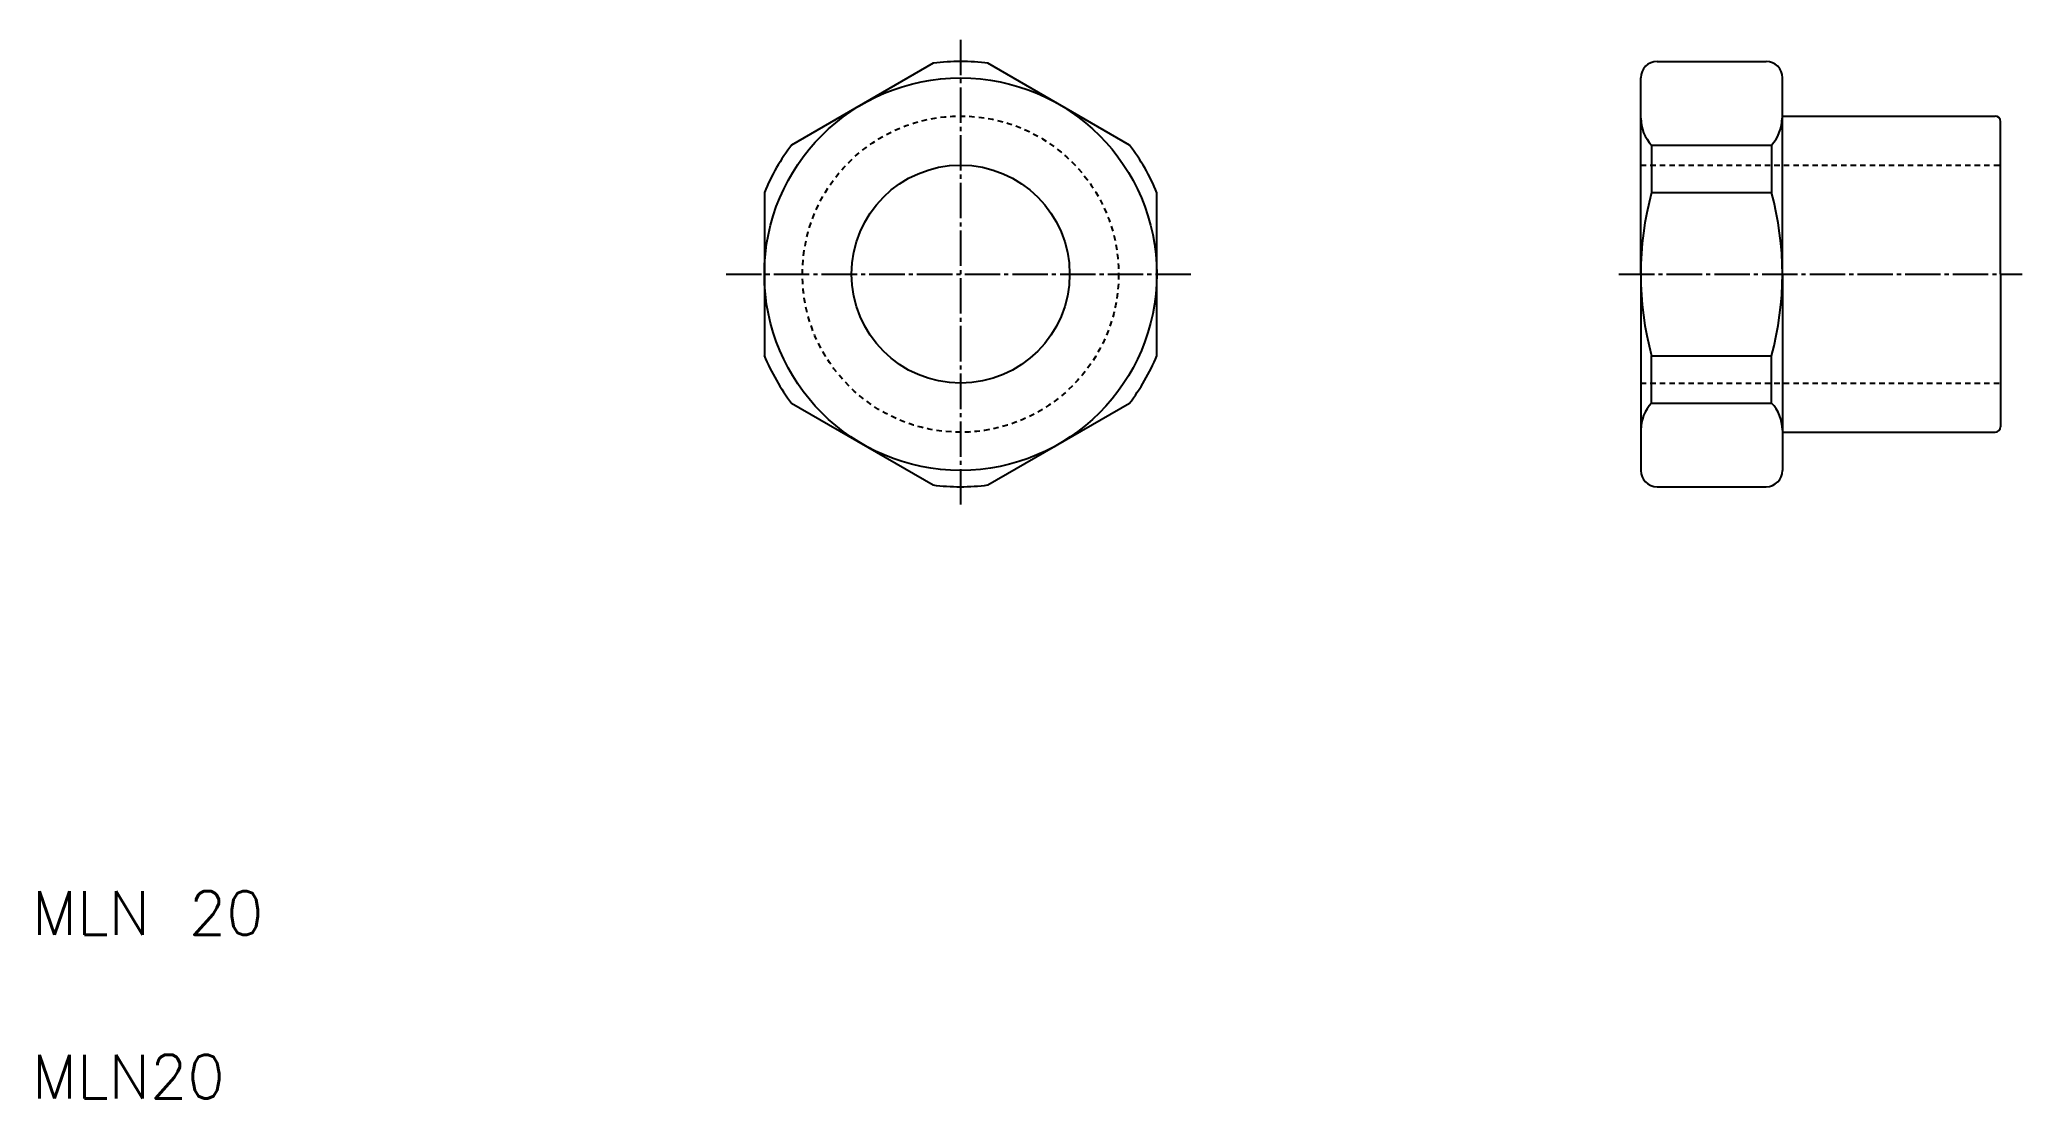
# Model space of a CAD drawing. Extents: x 11 to 193, y 10 to 107.
import ezdxf

# ---------------------------------------------------------------- set-up
doc = ezdxf.new("R2010")
doc.units = 0
doc.header["$LTSCALE"] = 0.25
doc.linetypes.add('CENTER', pattern=[17.5, 13, -1.5, 1.5, -1.5])
doc.linetypes.add('DASHED', pattern=[3.5, 2, -1.5])
doc.layers.get('0').update_dxf_attribs({"linetype": 'CONTINUOUS'})
doc.layers.add('CENTER', color=1, linetype='CENTER')
doc.styles.get("Standard").update_dxf_attribs({"font": 'txt', "bigfont": 'BIGFONT'})

msp = doc.modelspace()

# ---------------------------------------------------------------- linework, layer by layer
for p, q in [((92.65, 104.93), (79.66, 97.43)), ((110.65, 97.43), (97.66, 104.93)), ((159.05, 105.09), (169.05, 105.09)), ((157.55, 85.59), (157.55, 103.59)), ((170.55, 85.59), (170.55, 103.59)), ((170.55, 100.09), (190.05, 100.09)), ((190.55, 85.59), (190.55, 99.59)), ((158.54, 97.42), (158.54, 93.08)), ((169.55, 97.42), (169.55, 93.08)), ((77.16, 93.09), (77.16, 78.09)), ((113.16, 78.09), (113.16, 93.09)), ((157.55, 85.59), (157.55, 67.59)), ((170.55, 85.59), (170.55, 67.59)), ((190.55, 85.59), (190.55, 71.59)), ((158.54, 73.77), (158.54, 78.11)), ((169.55, 73.77), (169.55, 78.11)), ((79.66, 73.76), (92.65, 66.26)), ((97.66, 66.26), (110.65, 73.76)), ((170.55, 71.09), (190.05, 71.09)), ((159.05, 66.09), (169.05, 66.09)), ((161.55, 66.09), (161.55, 66.09)), ((164.05, 66.09), (164.05, 66.09))]:
    msp.add_line(p, q)
at = {"color": 7, "linetype": 'CONTINUOUS'}
for p, q in [((158.54, 97.42), (169.55, 97.42)), ((158.54, 93.08), (169.55, 93.08)), ((158.54, 78.11), (169.55, 78.11)), ((158.54, 73.77), (169.55, 73.77))]:
    msp.add_line(p, q, dxfattribs=at)
at = {"color": 3, "linetype": 'DASHED'}
for p, q in [((157.55, 95.59), (190.55, 95.59)), ((157.55, 75.59), (190.55, 75.59))]:
    msp.add_line(p, q, dxfattribs=at)
for radius in [18, 10]:
    msp.add_circle((95.16, 85.59), radius)
msp.add_circle((95.16, 85.59), 14.5, dxfattribs=at)
for centre, radius, start, end in [((95.16, 85.59), 19.5, 82.5179, 97.3801), ((159.05, 103.59), 1.5, 90, 180), ((169.05, 103.59), 1.5, 0, 90), ((190.05, 99.59), 0.5, 0, 90), ((95.16, 85.59), 19.5, 142.5179, 157.3801), ((95.16, 85.59), 19.5, 22.5179, 37.3801), ((95.16, 85.59), 19.5, 202.5179, 217.3801), ((95.16, 85.59), 19.5, 322.5179, 337.3801), ((190.05, 71.59), 0.5, 270, 0), ((159.05, 67.59), 1.5, 180, 270), ((169.05, 67.59), 1.5, 270, 0), ((95.16, 85.59), 19.5, 262.5179, 277.3801)]:
    msp.add_arc(centre, radius, start, end)
at = {"color": 7, "linetype": 'CONTINUOUS'}
for centre, radius, start, end in [((161.15, 99.89), 3.59, 180, 223.5697), ((166.83, 99.9), 3.68, 317.5672, 0), ((186.3, 85.59), 28.75, 164.9131, 195.0869), ((141.79, 85.59), 28.75, 344.9141, 15.0859), ((161.15, 71.29), 3.59, 136.4278, 180), ((166.94, 71.29), 3.6, 0, 43.5397)]:
    msp.add_arc(centre, radius, start, end, dxfattribs=at)
at = {"layer": 'CENTER', "color": 1, "linetype": 'CENTER'}
for p, q in [((95.16, 107.09), (95.16, 64.09)), ((73.66, 85.59), (116.66, 85.59)), ((155.55, 85.59), (192.55, 85.59))]:
    msp.add_line(p, q, dxfattribs=at)

# ---------------------------------------------------------------- texts
for s, p in [('MLN 20', (10, 25)), ('MLN20', (10, 10))]:
    msp.add_text(s, height=4).set_placement(p)

doc.saveas('drawing.dxf')
